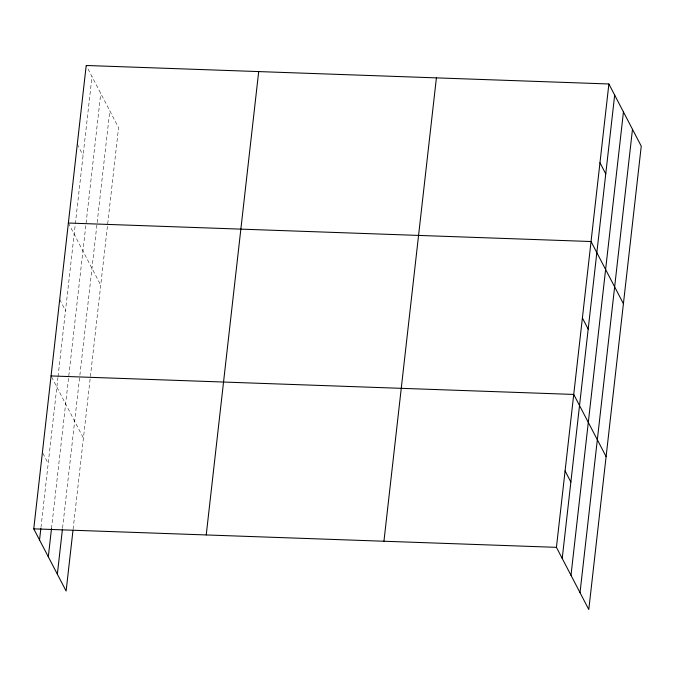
<?xml version="1.0" encoding="UTF-8"?>
<svg xmlns="http://www.w3.org/2000/svg" width="675" height="675" viewBox="0 0 675 675"><rect width="100%" height="100%" fill="white"/><g stroke="black" fill="none" stroke-linecap="round" stroke-linejoin="round"><path stroke-width="0.51" stroke-dasharray="3.38 2.53" d="M40.964 527.403L57.915 377.637M58.042 376.591L75.22 224.826M75.338 223.788L92.003 76.612M51.511 528.533L100.769 93.454M62.564 528.086L79.751 376.228M79.878 375.182L109.806 110.81M73.111 529.225L118.572 127.659L86.206 65.483M77.287 144.256L83.084 155.385M68.369 223.028L100.735 285.204M59.721 299.481L65.509 310.61M51.545 376.861L83.43 438.109M42.888 453.313L48.195 463.514"/><path stroke-width="1.01" d="M72.993 530.272L66.116 591.022L33.75 528.846L86.206 65.483L608.884 83.978L641.25 146.154L588.794 609.517L556.428 547.341L608.884 83.978M39.538 539.966L40.846 528.449M48.313 556.816L51.511 528.533M57.35 574.172L62.446 529.141M206.229 534.946L258.694 71.592M383.94 541.24L436.404 77.878M562.216 558.461L614.672 95.108M570.991 575.311L623.447 111.949M580.019 592.667L632.483 129.313M68.369 223.028L591.047 241.523L623.413 303.699M51.064 375.933L573.742 394.436L606.099 456.604M33.75 528.846L556.428 547.341M599.965 162.751L605.762 173.88M582.39 317.976L588.187 329.105M565.085 470.888L570.873 482.009"/></g></svg>
